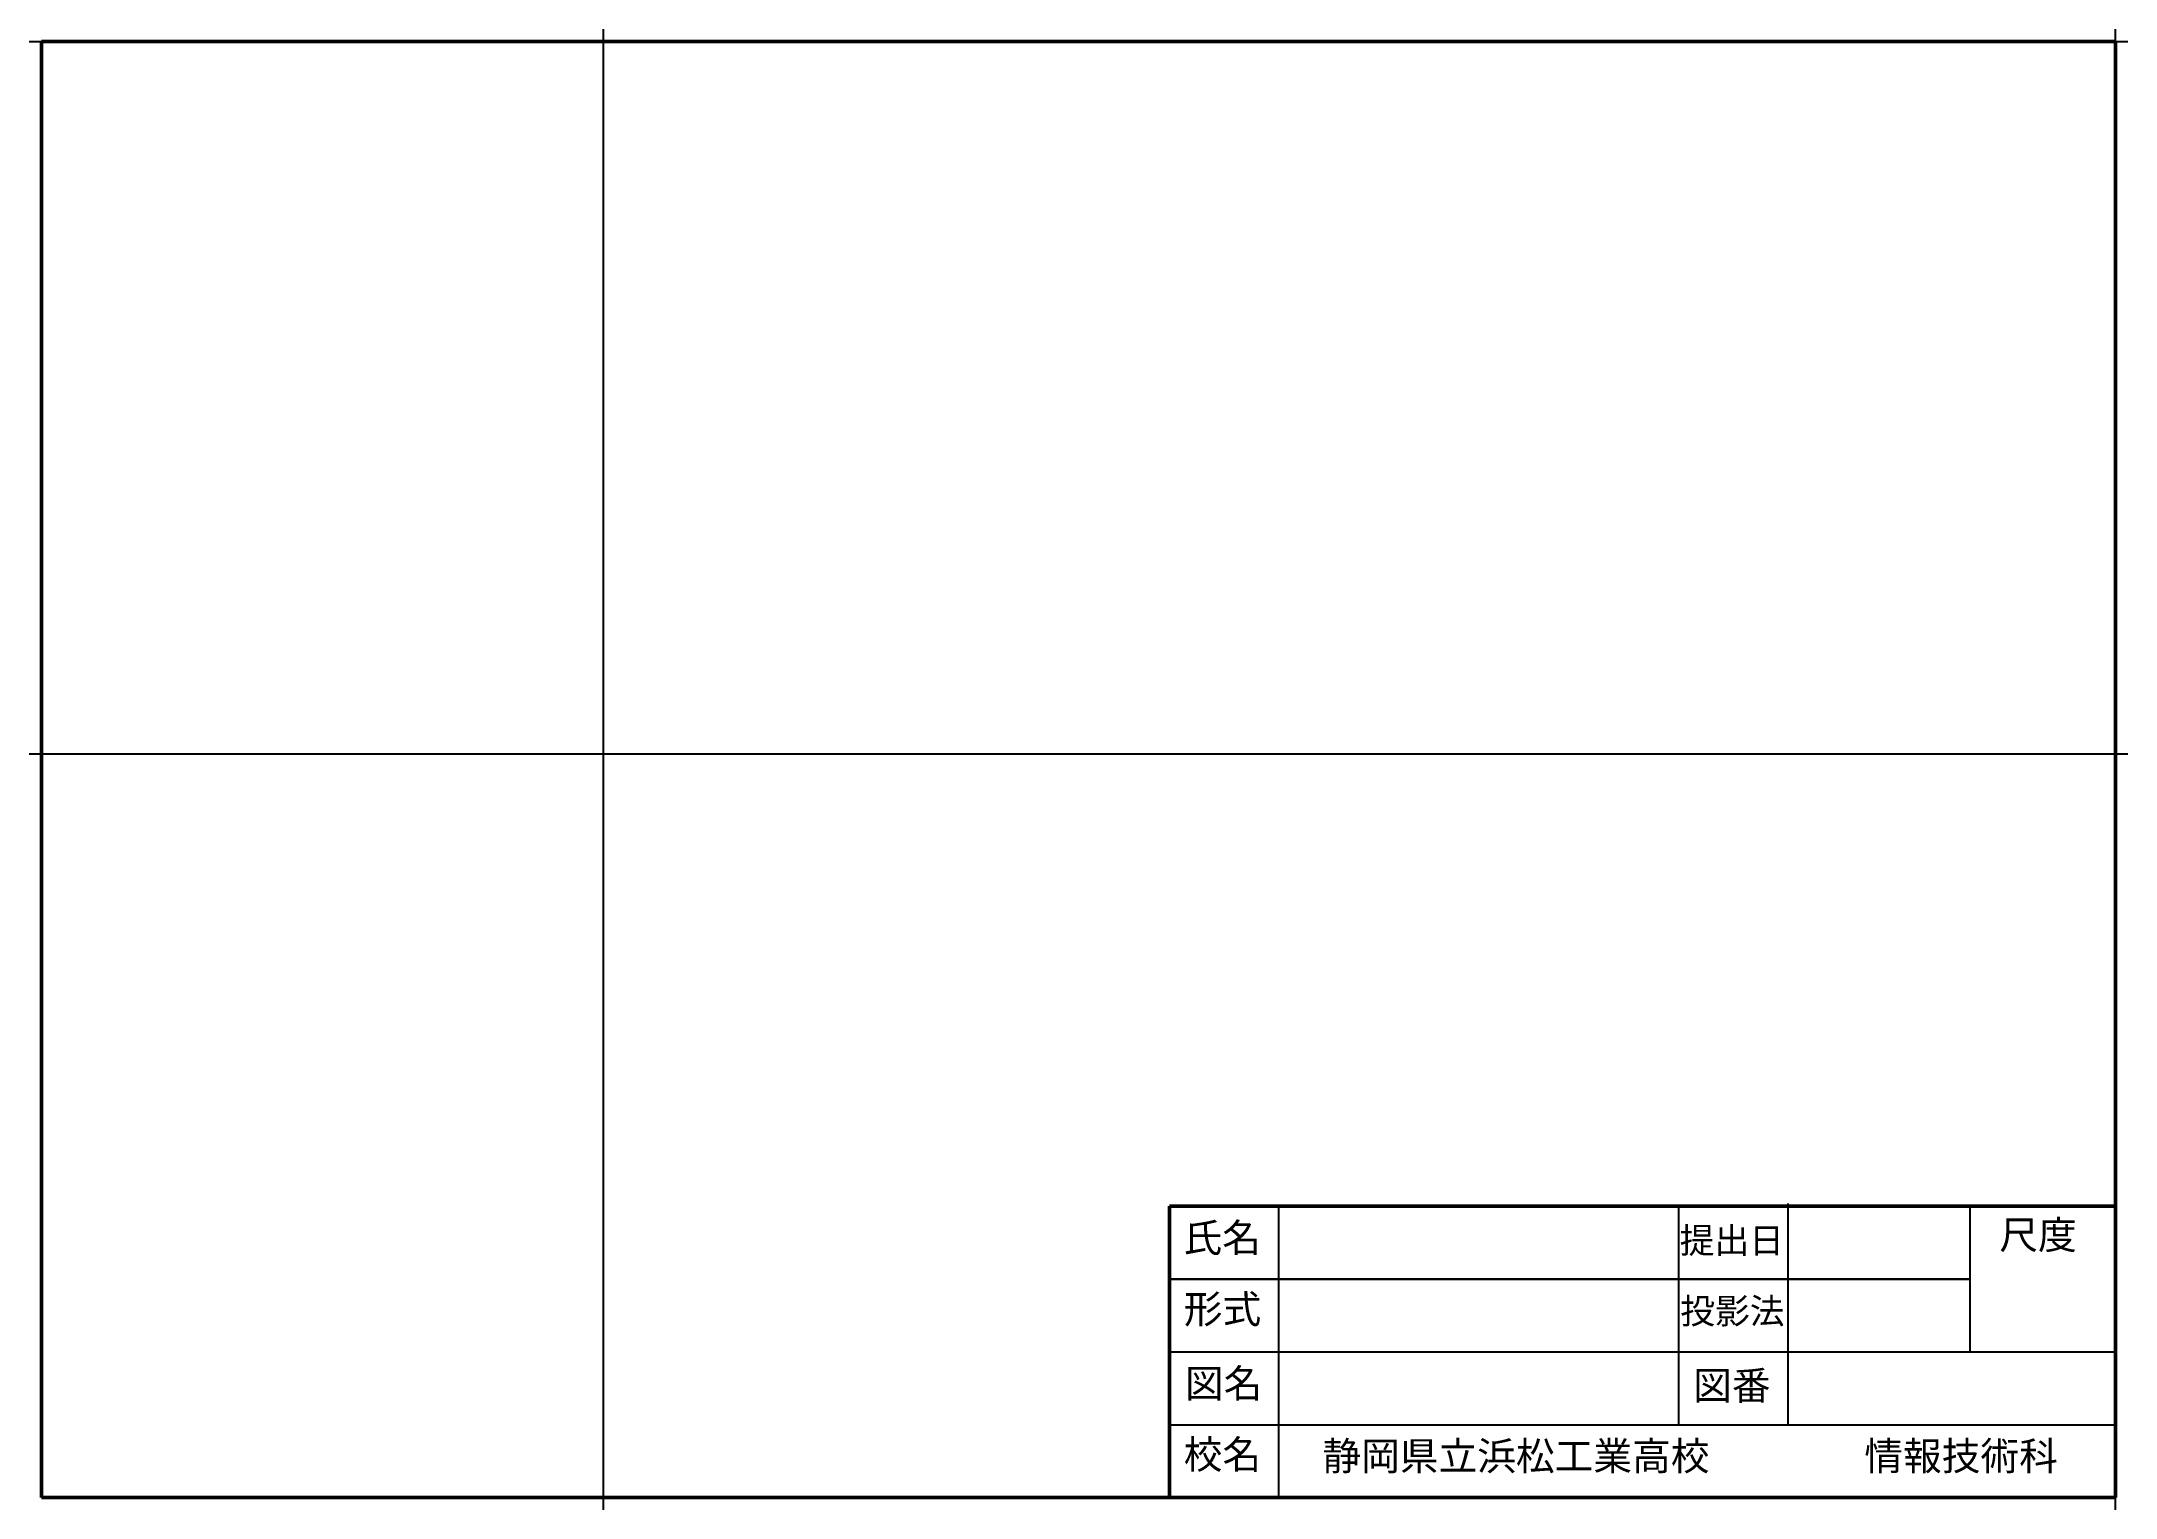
# Model space of a CAD drawing. Header units: millimetres. Extents: x 5 to 290, y 5 to 205.
import ezdxf

# ---------------------------------------------------------------- set-up
doc = ezdxf.new("R2010")
doc.units = ezdxf.units.MM
doc.linetypes.add('Amconstr', pattern=[9999, 9999, 0])
for name, color, linetype, lineweight in [('AM_CL', 1, 'Amconstr', 25), ('太\u3000線', 7, 'Continuous', 50), ('寸法線', 5, 'Continuous', 25), ('構築線', 255, 'Continuous', 25), ('表題欄', 7, 'Continuous', 50)]:
    doc.layers.add(name, color=color, linetype=linetype, lineweight=lineweight)
doc.styles.get("Standard").update_dxf_attribs({"font": 'txt.shx', "height": 3.5})

msp = doc.modelspace()

# ---------------------------------------------------------------- linework, layer by layer
at = {"layer": 'AM_CL'}
for direction in [(0, 1), (1, 0)]:
    msp.add_xline((82.21, 107.14), direction, dxfattribs=at)
at = {"layer": '太\u3000線'}
for p, q in [((5, 205), (290, 205)), ((5, 205), (5, 5)), ((290, 205), (290, 5)), ((5, 5), (290, 5))]:
    msp.add_line(p, q, dxfattribs=at)
at = {"layer": '寸法線', "color": 5, "lineweight": 25}
msp.add_line((290, 5), (290, 5), dxfattribs=at)
at = {"layer": '構築線'}
for p, direction in [((0, 205), (1, 0)), ((290, 0), (0, 1))]:
    msp.add_xline(p, direction, dxfattribs=at)
at = {"layer": '表題欄', "lineweight": 50}
for p, q in [((160, 45), (290, 45)), ((160, 45), (160, 5)), ((290, 45), (290, 45))]:
    msp.add_line(p, q, dxfattribs=at)
at = {"layer": '表題欄', "color": 5, "lineweight": 25}
for p, q in [((175, 45), (175, 5)), ((230, 15), (230, 45)), ((245, 35.04), (245, 45.39)), ((270, 45), (270, 25)), ((160, 35), (270, 35)), ((270, 35), (160, 35)), ((245, 24.97), (245, 35.04)), ((160, 25), (290, 25)), ((245, 15), (245, 25)), ((160, 15), (290, 15)), ((160, 15), (290, 15))]:
    msp.add_line(p, q, dxfattribs=at)

# ---------------------------------------------------------------- texts
at = {"layer": '表題欄', "lineweight": 50, "attachment_point": 1}
for s, insert, char_height, width in [('{\\fＭＳ Ｐゴシック|b0|i0|c128|p2;氏名}', (161.92, 42.63), 3.9, 14.5173), ('{\\fＭＳ Ｐゴシック|b0|i0|c128|p2;尺度}', (274.04, 43.03), 3.9, 15.9987), ('{\\fＭＳ Ｐゴシック|b0|i0|c128|p2;提出日}', (230.12, 42.06), 3.5, 14.6241), ('{\\fＭＳ Ｐゴシック|b0|i0|c128|p2;形式}', (161.97, 32.83), 3.9, 14.5173), ('{\\fＭＳ Ｐゴシック|b0|i0|c128|p2;投影法}', (230.19, 32.37), 3.5, 15.1099), ('{\\fＭＳ Ｐゴシック|b0|i0|c128|p2;図名}', (162.13, 22.62), 3.9, 14.0879), ('{\\fＭＳ Ｐゴシック|b0|i0|c128|p2;図番}', (231.96, 22.33), 3.9, 15.4062), ('{\\fＭＳ Ｐゴシック|b0|i0|c128|p2;校名}', (161.96, 12.86), 3.9, 14.9068), ('{\\fMS PGothic|b0|i0|c128|p2;静岡県立浜松工業高校\u3000\u3000\u3000\u3000情報技術科}', (181.01, 12.65), 3.9, 114.3611)]:
    msp.add_mtext(s, dxfattribs=dict(at, insert=insert, char_height=char_height, width=width))

doc.saveas('drawing.dxf')
